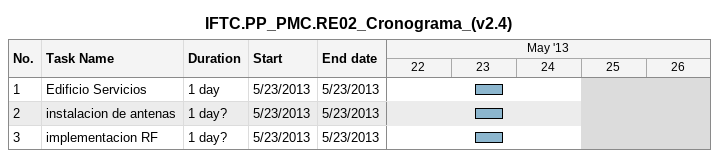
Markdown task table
IFTC.PP_PMC.RE02_Cronograma_(v2.4)

| ID | Task | Duration | Start | Finish |
|---|---|---|---|---|
| 1 | Edificio Servicios | 1d | 2013-05-23 | 2013-05-23 |
| 2 | instalacion de antenas | 1d? | 2013-05-23 | 2013-05-23 |
| 3 | implementacion RF | 1d? | 2013-05-23 | 2013-05-23 |
